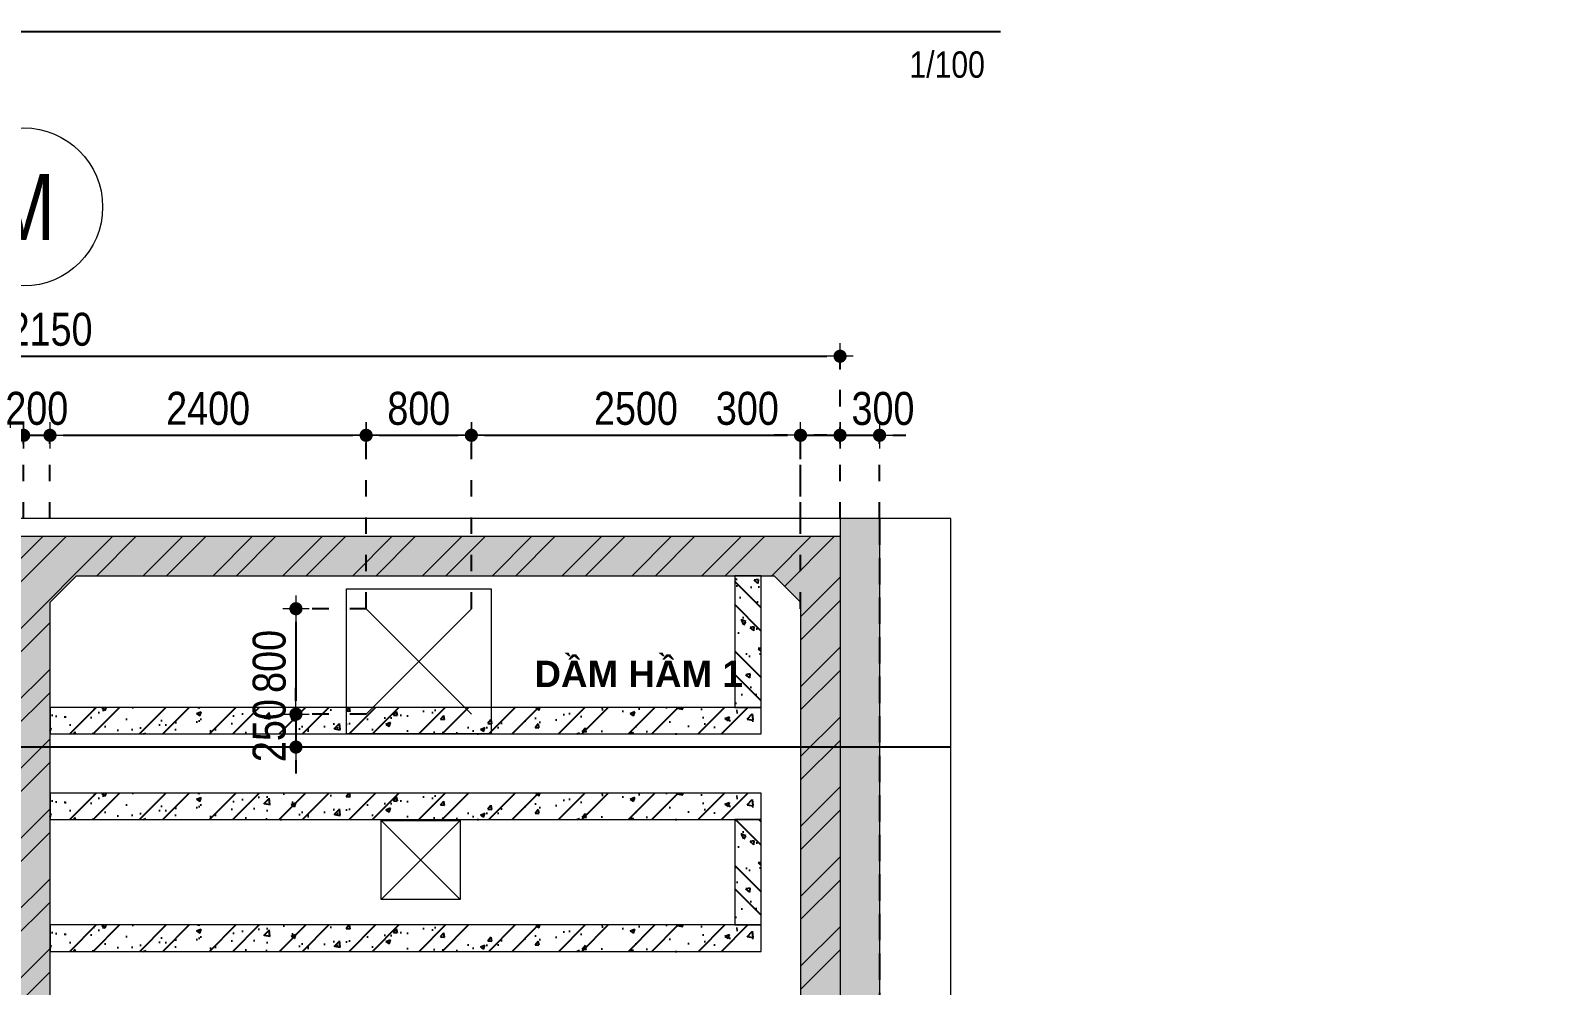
# Model space of a CAD drawing. Header units: millimetres. Extents: x -3021235 to -2791292, y 574414 to 656108.
# Drawn here: x -3011379 to -2999878, y 605063 to 612313 of the extents above; entities that cross this region are included whole.
import ezdxf
from ezdxf import colors
from ezdxf.entities.mleader import LeaderData, LeaderLine
from ezdxf.enums import TextEntityAlignment as Align
from ezdxf.math import Vec2, Vec3
from ezdxf.xclip import XClip

# ---------------------------------------------------------------- set-up
doc = ezdxf.new("R2010")
doc.units = ezdxf.units.MM
doc.header["$LTSCALE"] = 100
doc.header["$MEASUREMENT"] = 0
for name, pattern in [('A8-Chi tiet ramp doc$0$Grid Level$0$Center101', [13, 10, -1, 1, -1]), ('CHG_XX_Cot_Ham 1$0$MB_Luoi truc$0$HTT Hidden 21', [3, 2, -1]), ('CHG_XX_Luoi truc$0$MB_Luoi truc$0$Center101', [13, 10, -1, 1, -1]), ('HIDDEN5', [2.8375, 1.25, -1.5875])]:
    doc.linetypes.add(name, pattern=pattern)
doc.layers.get('0').update_dxf_attribs({"lineweight": 9})
doc.layers.get('Defpoints').update_dxf_attribs({"color": 254, "lineweight": 0})
for name, color, linetype, lineweight in [("'S_General_Dim_1", 1, 'Continuous', 18), ('CHG_XX_Cot_Ham 1$0$Ap0302_PC', 150, 'Continuous', 9), ('CHG_XX_Cot_Ham 1$0$Ap0311_H', 8, 'Continuous', 15), ('CHG_XX_Cot_Ham 1$0$NS-DuongBao', 3, 'Continuous', 18), ('CHG_XX_Cot_Ham 1$0$Start hatch', 8, 'Continuous', 25), ('CHG_XX_Cot_Ham 2$0$NS-Pier-H2', 150, 'Continuous', 13), ('CHG_XX_Damsan_Ham 1$0$DBAO', 3, 'Continuous', 13), ('CHG_XX_Damsan_Ham 1$0$DGIONG', 4, 'Continuous', 13), ('CHG_XX_Damsan_Ham 1$0$Star Lo Mo', 5, 'Continuous', 13), ('CHG_XX_Damsan_Ham 1$0$Start hatch', 8, 'Continuous', 25), ('CHG_XX_Damsan_Ham 1$0$Start net bao', 3, 'Continuous', 18), ('CHG_XX_Damsan_Ham 2$0$CHG_XX_Damsan_Ham 2$0$DBAO', 3, 'Continuous', 13), ('CHG_XX_Damsan_Ham 2$0$HATCH', 154, 'Continuous', 9), ('S_Concrete_Cont_2 Normal', 2, 'Continuous', 13)]:
    doc.layers.add(name, color=color, linetype=linetype, lineweight=lineweight)
for name, color, linetype in [('A14-Chi Tiet Be Nuoc SH+PCCC$0$CHI TIET RAMP DOC$0$Title Line', 24, 'Continuous'), ('A14-Chi Tiet Be Nuoc SH+PCCC$0$CHI TIET RAMP DOC$0$Title Text', 1, 'Continuous'), ('A14-Chi Tiet Be Nuoc SH+PCCC$0$Ky hieu Truc', 1, 'Continuous'), ('A8-Chi tiet ramp doc$0$Grid Level$0$Podium Grid Line', 251, 'A8-Chi tiet ramp doc$0$Grid Level$0$Center101'), ('CHG_XX_Cot_Ham 1$0$MB_Cot ham$0$Concrete Line', 6, 'Continuous'), ('CHG_XX_Cot_Ham 1$0$mb_cot tang 1-3$0$Concrete Line', 6, 'Continuous'), ('CHG_XX_Luoi truc$0$Grid', 34, 'Continuous'), ('CHG_XX_Luoi truc$0$Grid Line', 251, 'CHG_XX_Luoi truc$0$MB_Luoi truc$0$Center101')]:
    doc.layers.add(name, color=color, linetype=linetype)
doc.styles.add('A14-Chi Tiet Be Nuoc SH+PCCC$0$CHI TIET RAMP DOC$0$VNI-HelveC', font='VHELVCN_0.TTF')
doc.styles.add('A14-Chi Tiet Be Nuoc SH+PCCC$0$Grid Line 200$0$VNI-HelveCB', font='VHELVCB_0.TTF')
doc.styles.add('ARIAL', font='ARIALN.TTF')
doc.styles.add('ArialB', font='arialbd.ttf')
doc.styles.add('CHG_XX_Damsan_Ham 1$0$MB Ham 1$0$DTE-VN', font='vn_vni.shx', dxfattribs={"width": 0.6})
doc.styles.add('CHG_XX_Luoi truc$0$MB_Luoi truc$0$Grid A-F$0$VNI-HelveCB', font='VHELVCB_0.TTF')
doc.dimstyles.new('RHE_100', dxfattribs={"dimscale": 100, "dimtxt": 2.5, "dimasz": 1, "dimexe": 0, "dimexo": 0, "dimgap": 0.75, "dimtad": 1, "dimdec": 0, "dimrnd": 10, "dimzin": 9, "dimdsep": 46, "dimtxsty": 'ARIAL', "dimblk1": 'DIMDOT', "dimblk2": 'DIMDOT', "dimsah": 1, "dimcen": 2, "dimdle": 3, "dimclre": 8, "dimclrt": 2, "dimadec": 0, "dimazin": 0, "dimtfac": 1, "dimtdec": 0, "dimtix": 1, "dimtmove": 2, "dimatfit": 3, "dimldrblk": 'DIMPIJL', "dimfxl": 1, "dimtvp": 1.8, "dimtolj": 1, "dimtzin": 0, "dimarcsym": 0})

# ---------------------------------------------------------------- blocks, each defined once
blk = doc.blocks.new('*U1208')
at = {"layer": 'CHG_XX_Luoi truc$0$Grid Line'}
blk.add_line((0, 0), (0, 438), dxfattribs=at)
at = {"layer": 'CHG_XX_Luoi truc$0$Grid', "lineweight": -2, "style": 'CHG_XX_Luoi truc$0$MB_Luoi truc$0$Grid A-F$0$VNI-HelveCB'}
for tag, p in [('GRIDSUB', (0, 447)), ('GRID', (0, -9))]:
    blk.add_attdef(tag, text='', height=5, dxfattribs=at).set_placement(p, align=Align.MIDDLE)
blk = doc.blocks.new('CHG_XX_Luoi truc')
at = {"layer": 'CHG_XX_Luoi truc$0$Grid', "xscale": 300.0000000000013, "yscale": 300.0000000000013, "zscale": 300.0000000000013, "rotation": 90}
for p in [(110703, 97650), (110703, 12250)]:
    blk.add_blockref('*U1208', p, dxfattribs=at)
blk = doc.blocks.new('CHG_XX_Cot_Ham 2')
at = {"layer": 'CHG_XX_Cot_Ham 2$0$NS-Pier-H2'}
h = blk.add_hatch(color=256, dxfattribs=at)
h.dxf.hatch_style = 1
h.paths.add_polyline_path([(99639.2, 163400), (-10900, 163400), (-10900, 85450), (-300, 85450), (-300, 84050), (32350, 84050), (32350, -9000), (103575.5, -9000), (106050, -6022), (106050, 158254.3)])
h.paths.add_polyline_path([(99533.7, 163100), (105750, 158110.4), (105750, 90450), (105650, 90450), (105750, 90450), (105750, 13850), (105750, 13722.3), (105750, -5913.6), (103434.7, -8700), (93599.8, -8700), (93299.8, -8700), (32650, -8700), (32650, 84350), (0, 84350), (0, 85750), (-10600, 85750), (-10600, 163100), (93600, 163100)], flags=16)
blk.add_blockref('CHG_XX_Luoi truc', (0, 0), dxfattribs=at)
blk = doc.blocks.new('CHG_XX_Damsan_Ham 2', base_point=(3089256, -609981))
at = {"layer": 'CHG_XX_Damsan_Ham 2$0$CHG_XX_Damsan_Ham 2$0$DBAO'}
blk.add_blockref('CHG_XX_Cot_Ham 2', (0, 0), dxfattribs=at)
at = {"layer": 'CHG_XX_Damsan_Ham 2$0$HATCH'}
blk.add_blockref('CHG_XX_Cot_Ham 2', (0, 0), dxfattribs=at)
blk = doc.blocks.new('CHG_XX_Cot_Ham 1')
at = {"layer": 'CHG_XX_Cot_Ham 1$0$Ap0311_H'}
h = blk.add_hatch(color=256, dxfattribs=at)
h.dxf.hatch_style = 1
h.paths.add_polyline_path([(99639.2, 163400), (-10900, 163400), (-10900, 85450), (-300, 85450), (-300, 84050), (32350, 84050), (32350, -9000), (103575.5, -9000), (106050, -6022), (106050, 158254.3)])
h.paths.add_polyline_path([(99533.7, 163100), (105750, 158110.4), (105750, 90450), (105650, 90450), (105650, 90450), (105750, 90450), (105750, 13850), (105750, 13825.9), (105750, -5913.6), (103434.7, -8700), (93600, -8700), (32650, -8700), (32650, 84350), (0, 84350), (0, 85750), (-10600, 85750), (-10600, 163100), (93600, 163100)], flags=16)
at = {"layer": 'CHG_XX_Cot_Ham 1$0$NS-DuongBao'}
h = blk.add_hatch(dxfattribs=at)
h.set_pattern_fill('ANSI32', color=256, scale=1000, style=0)
h.set_pattern_definition([(45, (-2213769.43, 588216.8), (-265.165043, 265.165043), []), (45, (-2213592.66, 588216.8), (-265.165043, 265.165043), [])])
h.paths.add_polyline_path([(99450, -8200), (99250, -8400), (94099.8, -8400), (93899.8, -8200), (93899.8, 13349.8), (94100, 13550), (96700, 13550), (99250, 13550), (99450, 13350)], flags=16)
h.paths.add_polyline_path([(93599.8, 13850), (97000, 13850), (99550, 13850), (105750, 13850), (105750, -5913.6), (103434.7, -8700), (93599.8, -8700)])
h.paths.add_polyline_path([(99950, 13550), (105250, 13550), (105450, 13350), (105450, -5805.3), (103294, -8400), (99950, -8400), (99750, -8200), (99750, 13350)])
at = {"layer": 'CHG_XX_Cot_Ham 1$0$Start hatch'}
h = blk.add_hatch(dxfattribs=at)
h.set_pattern_fill('AR-CONC', color=256, scale=50)
h.set_pattern_definition([(50, (0, 0), (358.6301, -31.3761), [37.5, -412.5]), (355, (0, 0), (-69.3757, 376.0961), [30, -330]), (100.45144, (29.9, -2.6), (289.2544, 344.72), [31.8701, -350.571]), (46.1842, (0, 100), (533.6207, -82.7596), [56.25, -618.75]), (96.63564, (44.47, 93.1), (467.331, 487.0593), [47.8052, -525.857]), (351.18416, (0, 100), (467.331, 487.0593), [45, -495]), (21, (50, 75), (298.4535, -201.30945), [37.5, -412.5]), (326, (50, 75), (121.6577, 362.575), [30, -330]), (71.45144, (74.87, 58.22), (420.1112, 161.2656), [31.8701, -350.571]), (37.5, (0, 0), (6.07993, 166.44693), [0, -326, 0, -335, 0, -331.25]), (7.5, (0, 0), (131.53477, 197.20586), [0, -191, 0, -318.5, 0, -126.25]), (327.5, (-111.5, 0), (266.91122, -11.27744), [0, -125, 0, -390, 0, -517.5]), (317.5, (-161.5, 0), (291.5931, 50.0525), [0, -162.5, 0, -259, 0, -367.5])])
h.paths.add_polyline_path([(99450, -8200), (99250, -8400), (94099.8, -8400), (93899.8, -8200), (93899.8, 13349.8), (94100, 13550), (96700, 13550), (99250, 13550), (99450, 13350)], flags=16)
h.paths.add_polyline_path([(93599.8, 13850), (97000, 13850), (99550, 13850), (105750, 13850), (105750, -5913.6), (103434.7, -8700), (93599.8, -8700)])
h.paths.add_polyline_path([(99950, 13550), (105250, 13550), (105450, 13350), (105450, -5805.3), (103294, -8400), (99950, -8400), (99750, -8200), (99750, 13350)])
at = {"layer": 'CHG_XX_Cot_Ham 1$0$Ap0302_PC'}
blk.add_lwpolyline([(32350, 84050), (-300, 84050), (-300, 85450), (-10900, 85450), (-10900, 163400), (99639.2, 163400), (106050, 158254.3), (106050, -6022), (103575.5, -9000), (32350, -9000)], close=True, dxfattribs=at)
blk.add_lwpolyline([(105750, 90444), (105750, -5913.6), (103434.7, -8700), (32650, -8700), (32650, 84350), (0, 84350), (0, 85750), (-10600, 85750), (-10600, 163100), (99533.7, 163100), (105750, 158110.4), (105750, 127475.9)], dxfattribs=at)
at = {"layer": 'CHG_XX_Cot_Ham 1$0$MB_Cot ham$0$Concrete Line', "linetype": 'CHG_XX_Cot_Ham 1$0$MB_Luoi truc$0$HTT Hidden 21'}
blk.add_lwpolyline([(99639.2, 163400), (106050, 158254.3), (106050, -6022), (103575.5, -9000), (32350, -9000), (32350, 84050), (-300, 84050), (-300, 85450), (-10900, 85450), (-10900, 163400)], close=True, dxfattribs=at)
at = {"layer": 'CHG_XX_Cot_Ham 1$0$NS-DuongBao'}
for points in [[(93599.8, 13850), (97000, 13850), (97000, 13850), (99550, 13850), (99550, 13850), (105750, 13850), (105750, -5913.6), (103434.7, -8700), (93599.8, -8700), (93599.8, 13850)], [(105450, 13350), (105450, -5805.3), (103294, -8400), (99950, -8400), (99750, -8200), (99750, 13350), (99950, 13550), (105250, 13550), (105450, 13350)]]:
    blk.add_lwpolyline(points, dxfattribs=at)
at = {"layer": 'CHG_XX_Cot_Ham 1$0$mb_cot tang 1-3$0$Concrete Line'}
blk.add_blockref('CHG_XX_Luoi truc', (0, 0), dxfattribs=at)
blk = doc.blocks.new('DIMDOT')
for p, q in [((1, 0), (-1, 0)), ((0, -1), (0, 1))]:
    blk.add_line(p, q)
at = {"const_width": 0.5}
blk.add_lwpolyline([(-0.25, 0, 1), (0.25, 0, 1)], format="xyb", close=True, dxfattribs=at)
blk = doc.blocks.new('*D277')
at = {"layer": "'S_General_Dim_1", "color": 8, "linetype": 'HIDDEN5', "lineweight": -2, "transparency": 16777216}
for p, q in [((-3008828, 607924), (-3009361, 607924)), ((-3008828, 607124), (-3009361, 607124))]:
    blk.add_line(p, q, dxfattribs=at)
at = {"layer": "'S_General_Dim_1", "color": 0, "lineweight": -2, "transparency": 16777216}
blk.add_line((-3009361, 607824), (-3009361, 607224), dxfattribs=at)
at = {"layer": 'Defpoints', "color": 0, "transparency": 16777216}
for p in [(-3008828, 607924), (-3009361, 607124), (-3008828, 607124)]:
    blk.add_point(p, dxfattribs=at)
at = {"layer": "'S_General_Dim_1", "color": 0, "lineweight": -2, "transparency": 16777216, "xscale": 100, "yscale": 100, "zscale": 100}
for p, rotation in [((-3009361, 607924), 90), ((-3009361, 607124), 270)]:
    blk.add_blockref('DIMDOT', p, dxfattribs=dict(at, rotation=rotation))
at = {"layer": "'S_General_Dim_1", "color": 2, "transparency": 16777216, "insert": (-3009563, 607524), "char_height": 250, "attachment_point": 5, "rotation": 90, "style": 'ARIAL'}
blk.add_mtext('\\A1;800', dxfattribs=at)
blk = doc.blocks.new('DIMPIJL')
at = {"linetype": 'ByBlock'}
blk.add_solid([(-2.5, 0.42), (-2.5, -0.42), (0, 0)], dxfattribs=at)
blk = doc.blocks.new('*D278')
at = {"layer": "'S_General_Dim_1", "color": 0, "lineweight": -2, "transparency": 16777216}
for p, q in [((-3009361, 607224), (-3009361, 607324)), ((-3009361, 607124), (-3009361, 606874)), ((-3009361, 606774), (-3009361, 606674))]:
    blk.add_line(p, q, dxfattribs=at)
at = {"layer": "'S_General_Dim_1", "color": 8, "linetype": 'HIDDEN5', "lineweight": -2, "transparency": 16777216}
for p, q in [((-3008828, 607124), (-3009361, 607124)), ((-3009221, 606874), (-3009361, 606874))]:
    blk.add_line(p, q, dxfattribs=at)
at = {"layer": 'Defpoints', "color": 0, "transparency": 16777216}
for p in [(-3008828, 607124), (-3009361, 606874), (-3009221, 606874)]:
    blk.add_point(p, dxfattribs=at)
at = {"layer": "'S_General_Dim_1", "color": 0, "lineweight": -2, "transparency": 16777216, "xscale": 100, "yscale": 100, "zscale": 100}
for p, rotation in [((-3009361, 607124), 270), ((-3009361, 606874), 90)]:
    blk.add_blockref('DIMDOT', p, dxfattribs=dict(at, rotation=rotation))
at = {"layer": "'S_General_Dim_1", "color": 2, "transparency": 16777216, "insert": (-3009563, 606999), "char_height": 250, "attachment_point": 5, "rotation": 90, "style": 'ARIAL'}
blk.add_mtext('\\A1;250', dxfattribs=at)
blk = doc.blocks.new('GR')
at = {"layer": 'A14-Chi Tiet Be Nuoc SH+PCCC$0$Ky hieu Truc', "lineweight": -2}
for centre in [(-4026, 25349), (-12357, 21250), (-12357, 9000)]:
    blk.add_circle(centre, 600, dxfattribs=at)
at = {"layer": 'A14-Chi Tiet Be Nuoc SH+PCCC$0$Ky hieu Truc', "color": 3, "style": 'A14-Chi Tiet Be Nuoc SH+PCCC$0$Grid Line 200$0$VNI-HelveCB'}
for s, p in [('M', (-4026, 25349)), ('18', (-12356, 21249)), ('19', (-12356, 8999))]:
    blk.add_text(s, height=500, dxfattribs=at).set_placement(p, align=Align.MIDDLE)
blk = doc.blocks.new('*D291')
at = {"layer": "'S_General_Dim_1", "color": 0, "lineweight": -2, "transparency": 16777216}
for p, q in [((-3011629, 609240), (-3011729, 609240)), ((-3011529, 609240), (-3011429, 609240)), ((-3011329, 609240), (-3011229, 609240))]:
    blk.add_line(p, q, dxfattribs=at)
at = {"layer": "'S_General_Dim_1", "color": 8, "linetype": 'HIDDEN5', "lineweight": -2, "transparency": 16777216}
for p, q in [((-3011529, 608608), (-3011529, 609240)), ((-3011429, 608608), (-3011429, 609240))]:
    blk.add_line(p, q, dxfattribs=at)
at = {"layer": 'Defpoints', "color": 0, "transparency": 16777216}
for p in [(-3011429, 609240), (-3011529, 608608), (-3011429, 608608)]:
    blk.add_point(p, dxfattribs=at)
at = {"layer": "'S_General_Dim_1", "color": 0, "lineweight": -2, "transparency": 16777216, "xscale": 100, "yscale": 100, "zscale": 100}
blk.add_blockref('DIMDOT', (-3011529, 609240), dxfattribs=at)
at = {"layer": "'S_General_Dim_1", "color": 0, "lineweight": -2, "transparency": 16777216, "xscale": 100, "yscale": 100, "zscale": 100, "rotation": 180}
blk.add_blockref('DIMDOT', (-3011429, 609240), dxfattribs=at)
at = {"layer": "'S_General_Dim_1", "color": 2, "transparency": 16777216, "insert": (-3011905, 609442), "char_height": 250, "attachment_point": 5, "style": 'ARIAL'}
blk.add_mtext('\\A1;100', dxfattribs=at)
blk = doc.blocks.new('*D292')
at = {"layer": "'S_General_Dim_1", "color": 0, "lineweight": -2, "transparency": 16777216}
for p, q in [((-3011529, 609240), (-3011629, 609240)), ((-3011429, 609240), (-3011229, 609240)), ((-3011129, 609240), (-3011029, 609240))]:
    blk.add_line(p, q, dxfattribs=at)
at = {"layer": "'S_General_Dim_1", "color": 8, "linetype": 'HIDDEN5', "lineweight": -2, "transparency": 16777216}
for p, q in [((-3011429, 608608), (-3011429, 609240)), ((-3011229, 608608), (-3011229, 609240))]:
    blk.add_line(p, q, dxfattribs=at)
at = {"layer": 'Defpoints', "color": 0, "transparency": 16777216}
for p in [(-3011229, 609240), (-3011429, 608608), (-3011229, 608608)]:
    blk.add_point(p, dxfattribs=at)
at = {"layer": "'S_General_Dim_1", "color": 0, "lineweight": -2, "transparency": 16777216, "xscale": 100, "yscale": 100, "zscale": 100}
blk.add_blockref('DIMDOT', (-3011429, 609240), dxfattribs=at)
at = {"layer": "'S_General_Dim_1", "color": 0, "lineweight": -2, "transparency": 16777216, "xscale": 100, "yscale": 100, "zscale": 100, "rotation": 180}
blk.add_blockref('DIMDOT', (-3011229, 609240), dxfattribs=at)
at = {"layer": "'S_General_Dim_1", "color": 2, "transparency": 16777216, "insert": (-3011329, 609443), "char_height": 250, "attachment_point": 5, "style": 'ARIAL'}
blk.add_mtext('\\A1;200', dxfattribs=at)
blk = doc.blocks.new('*D293')
at = {"layer": "'S_General_Dim_1", "color": 8, "linetype": 'HIDDEN5', "lineweight": -2, "transparency": 16777216}
for p, q in [((-3011229, 608608), (-3011229, 609240)), ((-3008828, 607924), (-3008828, 609240))]:
    blk.add_line(p, q, dxfattribs=at)
at = {"layer": "'S_General_Dim_1", "color": 0, "lineweight": -2, "transparency": 16777216}
blk.add_line((-3011129, 609240), (-3008928, 609240), dxfattribs=at)
at = {"layer": 'Defpoints', "color": 0, "transparency": 16777216}
for p in [(-3008828, 609240), (-3011229, 608608), (-3008828, 607924)]:
    blk.add_point(p, dxfattribs=at)
at = {"layer": "'S_General_Dim_1", "color": 0, "lineweight": -2, "transparency": 16777216, "xscale": 100, "yscale": 100, "zscale": 100, "rotation": 180}
blk.add_blockref('DIMDOT', (-3011229, 609240), dxfattribs=at)
at = {"layer": "'S_General_Dim_1", "color": 0, "lineweight": -2, "transparency": 16777216, "xscale": 100, "yscale": 100, "zscale": 100}
blk.add_blockref('DIMDOT', (-3008828, 609240), dxfattribs=at)
at = {"layer": "'S_General_Dim_1", "color": 2, "transparency": 16777216, "insert": (-3010028, 609443), "char_height": 250, "attachment_point": 5, "style": 'ARIAL'}
blk.add_mtext('\\A1;2400', dxfattribs=at)
blk = doc.blocks.new('*D294')
at = {"layer": "'S_General_Dim_1", "color": 0, "lineweight": -2, "transparency": 16777216}
for p, q in [((-3005629, 609240), (-3005729, 609240)), ((-3005529, 609240), (-3005229, 609240)), ((-3005129, 609240), (-3005029, 609240))]:
    blk.add_line(p, q, dxfattribs=at)
at = {"layer": "'S_General_Dim_1", "color": 8, "linetype": 'HIDDEN5', "lineweight": -2, "transparency": 16777216}
for p, q in [((-3005529, 608608), (-3005529, 609240)), ((-3005229, 608608), (-3005229, 609240))]:
    blk.add_line(p, q, dxfattribs=at)
at = {"layer": 'Defpoints', "color": 0, "transparency": 16777216}
for p in [(-3005229, 609240), (-3005529, 608608), (-3005229, 608608)]:
    blk.add_point(p, dxfattribs=at)
at = {"layer": "'S_General_Dim_1", "color": 0, "lineweight": -2, "transparency": 16777216, "xscale": 100, "yscale": 100, "zscale": 100}
blk.add_blockref('DIMDOT', (-3005529, 609240), dxfattribs=at)
at = {"layer": "'S_General_Dim_1", "color": 0, "lineweight": -2, "transparency": 16777216, "xscale": 100, "yscale": 100, "zscale": 100, "rotation": 180}
blk.add_blockref('DIMDOT', (-3005229, 609240), dxfattribs=at)
at = {"layer": "'S_General_Dim_1", "color": 2, "transparency": 16777216, "insert": (-3005933, 609443), "char_height": 250, "attachment_point": 5, "style": 'ARIAL'}
blk.add_mtext('\\A1;300', dxfattribs=at)
blk = doc.blocks.new('*D285')
at = {"layer": "'S_General_Dim_1", "color": 0, "lineweight": -2, "transparency": 16777216}
for p, q in [((-3005329, 609240), (-3005429, 609240)), ((-3005229, 609240), (-3004929, 609240)), ((-3004829, 609240), (-3004729, 609240))]:
    blk.add_line(p, q, dxfattribs=at)
at = {"layer": "'S_General_Dim_1", "color": 8, "linetype": 'HIDDEN5', "lineweight": -2, "transparency": 16777216}
for p, q in [((-3005229, 608608), (-3005229, 609240)), ((-3004929, 608608), (-3004929, 609240))]:
    blk.add_line(p, q, dxfattribs=at)
at = {"layer": 'Defpoints', "color": 0, "transparency": 16777216}
for p in [(-3004929, 609240), (-3005229, 608608), (-3004929, 608608)]:
    blk.add_point(p, dxfattribs=at)
at = {"layer": "'S_General_Dim_1", "color": 0, "lineweight": -2, "transparency": 16777216, "xscale": 100, "yscale": 100, "zscale": 100}
blk.add_blockref('DIMDOT', (-3005229, 609240), dxfattribs=at)
at = {"layer": "'S_General_Dim_1", "color": 0, "lineweight": -2, "transparency": 16777216, "xscale": 100, "yscale": 100, "zscale": 100, "rotation": 180}
blk.add_blockref('DIMDOT', (-3004929, 609240), dxfattribs=at)
at = {"layer": "'S_General_Dim_1", "color": 2, "transparency": 16777216, "insert": (-3004903, 609442), "char_height": 250, "attachment_point": 5, "style": 'ARIAL'}
blk.add_mtext('\\A1;300', dxfattribs=at)
blk = doc.blocks.new('*D286')
at = {"layer": "'S_General_Dim_1", "color": 8, "linetype": 'HIDDEN5', "lineweight": -2, "transparency": 16777216}
for p, q in [((-3017379, 608608), (-3017379, 609840)), ((-3005229, 608608), (-3005229, 609840))]:
    blk.add_line(p, q, dxfattribs=at)
at = {"layer": "'S_General_Dim_1", "color": 0, "lineweight": -2, "transparency": 16777216}
blk.add_line((-3017279, 609840), (-3005329, 609840), dxfattribs=at)
at = {"layer": 'Defpoints', "color": 0, "transparency": 16777216}
for p in [(-3005229, 609840), (-3017379, 608608), (-3005229, 608608)]:
    blk.add_point(p, dxfattribs=at)
at = {"layer": "'S_General_Dim_1", "color": 0, "lineweight": -2, "transparency": 16777216, "xscale": 100, "yscale": 100, "zscale": 100, "rotation": 180}
blk.add_blockref('DIMDOT', (-3017379, 609840), dxfattribs=at)
at = {"layer": "'S_General_Dim_1", "color": 0, "lineweight": -2, "transparency": 16777216, "xscale": 100, "yscale": 100, "zscale": 100}
blk.add_blockref('DIMDOT', (-3005229, 609840), dxfattribs=at)
at = {"layer": "'S_General_Dim_1", "color": 2, "transparency": 16777216, "insert": (-3011304, 610043), "char_height": 250, "attachment_point": 5, "style": 'ARIAL'}
blk.add_mtext('\\A1;12150', dxfattribs=at)
blk = doc.blocks.new('*D295')
at = {"layer": "'S_General_Dim_1", "color": 8, "linetype": 'HIDDEN5', "lineweight": -2, "transparency": 16777216}
for p, q in [((-3008828, 607924), (-3008828, 609240)), ((-3008029, 607924), (-3008029, 609240))]:
    blk.add_line(p, q, dxfattribs=at)
at = {"layer": "'S_General_Dim_1", "color": 0, "lineweight": -2, "transparency": 16777216}
blk.add_line((-3008728, 609240), (-3008129, 609240), dxfattribs=at)
at = {"layer": 'Defpoints', "color": 0, "transparency": 16777216}
for p in [(-3008029, 609240), (-3008828, 607924), (-3008029, 607924)]:
    blk.add_point(p, dxfattribs=at)
at = {"layer": "'S_General_Dim_1", "color": 0, "lineweight": -2, "transparency": 16777216, "xscale": 100, "yscale": 100, "zscale": 100, "rotation": 180}
blk.add_blockref('DIMDOT', (-3008828, 609240), dxfattribs=at)
at = {"layer": "'S_General_Dim_1", "color": 0, "lineweight": -2, "transparency": 16777216, "xscale": 100, "yscale": 100, "zscale": 100}
blk.add_blockref('DIMDOT', (-3008029, 609240), dxfattribs=at)
at = {"layer": "'S_General_Dim_1", "color": 2, "transparency": 16777216, "insert": (-3008428, 609443), "char_height": 250, "attachment_point": 5, "style": 'ARIAL'}
blk.add_mtext('\\A1;800', dxfattribs=at)
blk = doc.blocks.new('*D296')
at = {"layer": "'S_General_Dim_1", "color": 8, "linetype": 'HIDDEN5', "lineweight": -2, "transparency": 16777216}
for p, q in [((-3008029, 607924), (-3008029, 609240)), ((-3005529, 607924), (-3005529, 609240))]:
    blk.add_line(p, q, dxfattribs=at)
at = {"layer": "'S_General_Dim_1", "color": 0, "lineweight": -2, "transparency": 16777216}
blk.add_line((-3007929, 609240), (-3005629, 609240), dxfattribs=at)
at = {"layer": 'Defpoints', "color": 0, "transparency": 16777216}
for p in [(-3005529, 609240), (-3008029, 607924), (-3005529, 607924)]:
    blk.add_point(p, dxfattribs=at)
at = {"layer": "'S_General_Dim_1", "color": 0, "lineweight": -2, "transparency": 16777216, "xscale": 100, "yscale": 100, "zscale": 100, "rotation": 180}
blk.add_blockref('DIMDOT', (-3008029, 609240), dxfattribs=at)
at = {"layer": "'S_General_Dim_1", "color": 0, "lineweight": -2, "transparency": 16777216, "xscale": 100, "yscale": 100, "zscale": 100}
blk.add_blockref('DIMDOT', (-3005529, 609240), dxfattribs=at)
at = {"layer": "'S_General_Dim_1", "color": 2, "transparency": 16777216, "insert": (-3006779, 609443), "char_height": 250, "attachment_point": 5, "style": 'ARIAL'}
blk.add_mtext('\\A1;2500', dxfattribs=at)
blk = doc.blocks.new('CHG_XX_Damsan_Ham 1', base_point=(3089256, -609981))
at = {"layer": 'CHG_XX_Damsan_Ham 1$0$Start hatch'}
h = blk.add_hatch(dxfattribs=at)
h.set_pattern_fill('AR-CONC', color=256, scale=50, angle=90)
h.set_pattern_definition([(140, (117500, -85974.77), (31.3761, 358.6301), [37.5, -412.5]), (85, (117500, -85974.77), (-376.096, -69.3757), [30, -330]), (190.45144, (117502.6, -85944.88), (-344.72, 289.2544), [31.8701, -350.571]), (136.1842, (117400, -85974.77), (82.7596, 533.6207), [56.25, -618.75]), (186.63564, (117406.9, -85930.3), (-487.0593, 467.331), [47.8052, -525.857]), (81.18416, (117400, -85974.77), (-487.0593, 467.331), [45, -495]), (111, (117425, -85924.77), (201.30945, 298.4535), [37.5, -412.5]), (56, (117425, -85924.77), (-362.575, 121.6577), [30, -330]), (161.45144, (117441.78, -85899.9), (-161.2656, 420.1112), [31.8701, -350.571]), (127.5, (117500, -85974.77), (-166.44693, 6.07993), [0, -326, 0, -335, 0, -331.25]), (97.5, (117500, -85974.77), (-197.20586, 131.53477), [0, -191, 0, -318.5, 0, -126.25]), (57.5, (117500, -86086.27), (11.27744, 266.91122), [0, -125, 0, -390, 0, -517.5]), (47.5, (117500, -86136.27), (-50.0525, 291.5931), [0, -162.5, 0, -259, 0, -367.5])])
h.paths.add_polyline_path([(105150, 12550), (105150, 13550), (104950, 13550), (104950, 12550)])
h = blk.add_hatch(dxfattribs=at)
h.set_pattern_fill('ANSI32', color=256, scale=1000, angle=90, style=0)
h.set_pattern_definition([(135, (117967.88, -86070), (-265.165, -265.165), []), (135, (117967.88, -85893.2), (-265.165, -265.165), [])])
h.paths.add_polyline_path([(105150, 12550), (105150, 13550), (104950, 13550), (104950, 12550)])
h = blk.add_hatch(dxfattribs=at)
h.set_pattern_fill('AR-CONC', color=256, scale=50)
h.set_pattern_definition([(50, (5850.23, 1e-10), (358.6301, -31.3761), [37.5, -412.5]), (355, (5850.23, 1e-10), (-69.3757, 376.096), [30, -330]), (100.45144, (5880.12, -2.6), (289.2544, 344.72), [31.8701, -350.571]), (46.1842, (5850.23, 100), (533.6207, -82.7596), [56.25, -618.75]), (96.63564, (5894.7, 93.1), (467.331, 487.0593), [47.8052, -525.857]), (351.18416, (5850.23, 100), (467.331, 487.0593), [45, -495]), (21, (5900.23, 75), (298.4535, -201.30945), [37.5, -412.5]), (326, (5900.23, 75), (121.6577, 362.575), [30, -330]), (71.45144, (5925.1, 58.22), (420.1112, 161.2656), [31.8701, -350.571]), (37.5, (5850.23, 1e-10), (6.07993, 166.44693), [0, -326, 0, -335, 0, -331.25]), (7.5, (5850.23, 1e-10), (131.53477, 197.20586), [0, -191, 0, -318.5, 0, -126.25]), (327.5, (5738.73, 1e-10), (266.91122, -11.27744), [0, -125, 0, -390, 0, -517.5]), (317.5, (5688.73, 1e-10), (291.5931, 50.0525), [0, -162.5, 0, -259, 0, -367.5])])
h.paths.add_polyline_path([(99750, 12350), (105150, 12350), (105150, 12550), (99750, 12550)])
h = blk.add_hatch(dxfattribs=at)
h.set_pattern_fill('ANSI32', color=256, scale=1000, style=0)
h.set_pattern_definition([(45, (5755, -467.88), (-265.165, 265.165), []), (45, (5931.8, -467.88), (-265.165, 265.165), [])])
h.paths.add_polyline_path([(99750, 12350), (105150, 12350), (105150, 12550), (99750, 12550)])
h = blk.add_hatch(dxfattribs=at)
h.set_pattern_fill('AR-CONC', color=256, scale=50)
h.set_pattern_definition([(50, (5850.23, -650), (358.6301, -31.3761), [37.5, -412.5]), (355, (5850.23, -650), (-69.3757, 376.096), [30, -330]), (100.45144, (5880.12, -652.6), (289.2544, 344.72), [31.8701, -350.571]), (46.1842, (5850.23, -550), (533.6207, -82.7596), [56.25, -618.75]), (96.63564, (5894.7, -556.9), (467.331, 487.0593), [47.8052, -525.857]), (351.18416, (5850.23, -550), (467.331, 487.0593), [45, -495]), (21, (5900.23, -575), (298.4535, -201.30945), [37.5, -412.5]), (326, (5900.23, -575), (121.6577, 362.575), [30, -330]), (71.45144, (5925.1, -591.78), (420.1112, 161.2656), [31.8701, -350.571]), (37.5, (5850.23, -650), (6.07993, 166.44693), [0, -326, 0, -335, 0, -331.25]), (7.5, (5850.23, -650), (131.53477, 197.20586), [0, -191, 0, -318.5, 0, -126.25]), (327.5, (5738.73, -650), (266.91122, -11.27744), [0, -125, 0, -390, 0, -517.5]), (317.5, (5688.73, -650), (291.5931, 50.0525), [0, -162.5, 0, -259, 0, -367.5])])
h.paths.add_polyline_path([(99750, 11700), (102651, 11700), (102651, 11900), (99750, 11900)])
h = blk.add_hatch(dxfattribs=at)
h.set_pattern_fill('AR-CONC', color=256, scale=50)
h.set_pattern_definition([(50, (5850.23, -650), (358.6301, -31.3761), [37.5, -412.5]), (355, (5850.23, -650), (-69.3757, 376.096), [30, -330]), (100.45144, (5880.12, -652.6), (289.2544, 344.72), [31.8701, -350.571]), (46.1842, (5850.23, -550), (533.6207, -82.7596), [56.25, -618.75]), (96.63564, (5894.7, -556.9), (467.331, 487.0593), [47.8052, -525.857]), (351.18416, (5850.23, -550), (467.331, 487.0593), [45, -495]), (21, (5900.23, -575), (298.4535, -201.30945), [37.5, -412.5]), (326, (5900.23, -575), (121.6577, 362.575), [30, -330]), (71.45144, (5925.1, -591.78), (420.1112, 161.2656), [31.8701, -350.571]), (37.5, (5850.23, -650), (6.07993, 166.44693), [0, -326, 0, -335, 0, -331.25]), (7.5, (5850.23, -650), (131.53477, 197.20586), [0, -191, 0, -318.5, 0, -126.25]), (327.5, (5738.73, -650), (266.91122, -11.27744), [0, -125, 0, -390, 0, -517.5]), (317.5, (5688.73, -650), (291.5931, 50.0525), [0, -162.5, 0, -259, 0, -367.5])])
h.paths.add_polyline_path([(99750, 11700), (105150, 11700), (105150, 11900), (99750, 11900)])
h = blk.add_hatch(dxfattribs=at)
h.set_pattern_fill('ANSI32', color=256, scale=1000, style=0)
h.set_pattern_definition([(45, (5755, -1117.88), (-265.165, 265.165), []), (45, (5931.8, -1117.88), (-265.165, 265.165), [])])
h.paths.add_polyline_path([(99750, 11700), (105150, 11700), (105150, 11900), (99750, 11900)])
h = blk.add_hatch(dxfattribs=at)
h.set_pattern_fill('AR-CONC', color=256, scale=50, angle=90)
h.set_pattern_definition([(140, (117500, -87599.77), (31.3761, 358.6301), [37.5, -412.5]), (85, (117500, -87599.77), (-376.096, -69.3757), [30, -330]), (190.45144, (117502.6, -87569.88), (-344.72, 289.2544), [31.8701, -350.571]), (136.1842, (117400, -87599.77), (82.7596, 533.6207), [56.25, -618.75]), (186.63564, (117406.9, -87555.3), (-487.0593, 467.331), [47.8052, -525.857]), (81.18416, (117400, -87599.77), (-487.0593, 467.331), [45, -495]), (111, (117425, -87549.77), (201.30945, 298.4535), [37.5, -412.5]), (56, (117425, -87549.77), (-362.575, 121.6577), [30, -330]), (161.45144, (117441.78, -87524.9), (-161.2656, 420.1112), [31.8701, -350.571]), (127.5, (117500, -87599.77), (-166.44693, 6.07993), [0, -326, 0, -335, 0, -331.25]), (97.5, (117500, -87599.77), (-197.20586, 131.53477), [0, -191, 0, -318.5, 0, -126.25]), (57.5, (117500, -87711.27), (11.27744, 266.91122), [0, -125, 0, -390, 0, -517.5]), (47.5, (117500, -87761.27), (-50.0525, 291.5931), [0, -162.5, 0, -259, 0, -367.5])])
h.paths.add_polyline_path([(105150, 10900), (105150, 11700), (104950, 11700), (104950, 10900)])
h = blk.add_hatch(dxfattribs=at)
h.set_pattern_fill('ANSI32', color=256, scale=1000, angle=90, style=0)
h.set_pattern_definition([(135, (117967.88, -87695), (-265.165, -265.165), []), (135, (117967.88, -87518.2), (-265.165, -265.165), [])])
h.paths.add_polyline_path([(105150, 10900), (105150, 11700), (104950, 11700), (104950, 10900)])
h = blk.add_hatch(dxfattribs=at)
h.set_pattern_fill('AR-CONC', color=256, scale=50)
h.set_pattern_definition([(50, (5850.23, -1650.17), (358.6301, -31.3761), [37.5, -412.5]), (355, (5850.23, -1650.17), (-69.3757, 376.096), [30, -330]), (100.45144, (5880.12, -1652.8), (289.2544, 344.72), [31.8701, -350.571]), (46.1842, (5850.23, -1550.17), (533.6207, -82.7596), [56.25, -618.75]), (96.63564, (5894.7, -1557.07), (467.331, 487.0593), [47.8052, -525.857]), (351.18416, (5850.23, -1550.17), (467.331, 487.0593), [45, -495]), (21, (5900.23, -1575.17), (298.4535, -201.30945), [37.5, -412.5]), (326, (5900.23, -1575.17), (121.6577, 362.575), [30, -330]), (71.45144, (5925.1, -1591.95), (420.1112, 161.2656), [31.8701, -350.571]), (37.5, (5850.23, -1650.17), (6.07993, 166.44693), [0, -326, 0, -335, 0, -331.25]), (7.5, (5850.23, -1650.17), (131.53477, 197.20586), [0, -191, 0, -318.5, 0, -126.25]), (327.5, (5738.73, -1650.17), (266.91122, -11.27744), [0, -125, 0, -390, 0, -517.5]), (317.5, (5688.73, -1650.17), (291.5931, 50.0525), [0, -162.5, 0, -259, 0, -367.5])])
h.paths.add_polyline_path([(99750, 10700), (105150, 10700), (105150, 10900), (99750, 10900)])
h = blk.add_hatch(dxfattribs=at)
h.set_pattern_fill('ANSI32', color=256, scale=1000, style=0)
h.set_pattern_definition([(45, (5755, -2118.05), (-265.165, 265.165), []), (45, (5931.8, -2118.05), (-265.165, 265.165), [])])
h.paths.add_polyline_path([(99750, 10700), (105150, 10700), (105150, 10900), (99750, 10900)])
at = {"layer": 'CHG_XX_Damsan_Ham 1$0$DBAO'}
blk.add_lwpolyline([(-10900, 85450), (-10900, 163400), (99639, 163400), (106050, 158250), (106050, -6022), (103576, -9000), (32350, -9000), (32350, 84050), (-300, 84050), (-300, 85450), (-10900, 85450)], dxfattribs=at)
at = {"layer": 'CHG_XX_Damsan_Ham 1$0$Star Lo Mo'}
for p, q in [((102264, 11093), (102864, 11693)), ((102264, 11693), (102864, 11093))]:
    blk.add_line(p, q, dxfattribs=at)
blk.add_lwpolyline([(102264, 11693), (102864, 11693), (102864, 11093), (102264, 11093)], close=True, dxfattribs=at)
at = {"layer": 'CHG_XX_Damsan_Ham 1$0$Start net bao', "color": 1}
for points in [[(105150, 12550), (105150, 13550), (104950, 13550), (104950, 12550)], [(99750, 12350), (105150, 12350), (105150, 12550), (99750, 12550)], [(99750, 11700), (105150, 11700), (105150, 11900), (99750, 11900)], [(105150, 10900), (105150, 11700), (104950, 11700), (104950, 10900)], [(99750, 10700), (105150, 10700), (105150, 10900), (99750, 10900)]]:
    blk.add_lwpolyline(points, close=True, dxfattribs=at)
at = {"layer": 'CHG_XX_Damsan_Ham 1$0$DGIONG'}
blk.add_blockref('CHG_XX_Cot_Ham 1', (0, 0), dxfattribs=at)
at = {"layer": 'Defpoints', "ltscale": 0.5}
ml = blk.add_multileader_mtext('Standard', dxfattribs=at)
ml.set_content('MOÙNG MAÙY BÔM CHÖÕA CHAÙY BAÈNG BEÂ TOÂNG CAO 300mm \\PTROÏNG LÖÔÏNG BÔM 1000kg', color=256, style='CHG_XX_Damsan_Ham 1$0$MB Ham 1$0$DTE-VN')
ml.set_leader_properties()
ml.build(insert=Vec2(0, 0))
ml.multileader.update_dxf_attribs({"text_right_attachment_type": 6, "dogleg_length": 0.36, "arrow_head_size": 125})
ctx = ml.context
ctx.base_point, ctx.char_height, ctx.arrow_head_size, ctx.landing_gap_size, ctx.plane_origin = Vec3(110768, 18862), 250, 125, 0.09, Vec3(104241, 18862)
ctx.right_attachment = 6
notes = []
notes.append((ctx, [(0, (1, 1, 0), (110768, 18862), (1, 0), 0.36, [(0, [(101859, 18862)], 0, [])])]))
ctx.mtext.insert, ctx.mtext.flow_direction = Vec3(110768, 19029), 5
ml = blk.add_multileader_mtext('Standard', dxfattribs=at)
ml.set_content('MOÙNG MAÙY BÔM CHÖÕA CHAÙY BAÈNG BEÂ TOÂNG CAO 300MM \\PTROÏNG LÖÔÏNG BÔM 1000kg', color=256, style='CHG_XX_Damsan_Ham 1$0$MB Ham 1$0$DTE-VN')
ml.set_leader_properties()
ml.build(insert=Vec2(0, 0))
ml.multileader.update_dxf_attribs({"text_right_attachment_type": 6, "dogleg_length": 0.36, "arrow_head_size": 125})
ctx = ml.context
ctx.base_point, ctx.char_height, ctx.arrow_head_size, ctx.landing_gap_size, ctx.plane_origin = Vec3(110768, 17204), 250, 125, 0.09, Vec3(104241, 17204)
ctx.right_attachment = 6
notes.append((ctx, [(0, (1, 1, 0), (110768, 17204), (1, 0), 0.36, [(0, [(104241, 17204)], 0, [])])]))
ctx.mtext.insert, ctx.mtext.flow_direction = Vec3(110768, 17371), 5
for ctx, leaders in notes:
    for number, flags, end, landing, length, lines in leaders:
        leader = LeaderData()
        leader.index, (leader.has_last_leader_line, leader.has_dogleg_vector, leader.attachment_direction) = number, flags
        leader.last_leader_point, leader.dogleg_vector, leader.dogleg_length = Vec3(end), Vec3(landing), length
        for number, points, colour, breaks in lines:
            line = LeaderLine()
            line.index, line.vertices, line.color, line.breaks = number, Vec3.list(points), colors.encode_raw_color(colour), breaks
            leader.lines.append(line)
        ctx.leaders.append(leader)

msp = doc.modelspace()

# ---------------------------------------------------------------- linework, layer by layer
at = {"layer": 'A14-Chi Tiet Be Nuoc SH+PCCC$0$CHI TIET RAMP DOC$0$Title Line', "linetype": 'ByBlock', "lineweight": -2}
msp.add_line((-3017529.4, 612303.3), (-3004009.6, 612303.3), dxfattribs=at)
at = {"layer": 'S_Concrete_Cont_2 Normal'}
for p, q in [((-3008028.6, 607924), (-3008828.3, 607124)), ((-3008828.3, 607924), (-3008028.6, 607124))]:
    msp.add_line(p, q, dxfattribs=at)
msp.add_lwpolyline([(-3008978.3, 608074), (-3007878.6, 608074), (-3007878.6, 606974), (-3008978.3, 606974)], close=True, dxfattribs=at)

# ---------------------------------------------------------------- block references
at = {"layer": 'A8-Chi tiet ramp doc$0$Grid Level$0$Podium Grid Line'}
ref = msp.add_blockref('CHG_XX_Damsan_Ham 2', (45737.8, -98770.6), dxfattribs=at)
XClip(ref).set_block_clipping_path([(93137.2532517398, 75145.4415100714), (106717.2152070859, 128458.8479890045)])
ref = msp.add_blockref('CHG_XX_Damsan_Ham 1', (62941.5, -98770.6), dxfattribs=at)
XClip(ref).set_block_clipping_path([(93170.3433262068, 75208.4113567047), (106650.0424245549, 128471.1150953922)])
at = {"layer": 'S_Concrete_Cont_2 Normal'}
msp.add_blockref('GR', (-3007403, 585624), dxfattribs=at)
ref = msp.add_blockref('CHG_XX_Damsan_Ham 1', (-21722.6, -15357), dxfattribs=at)
XClip(ref).set_block_clipping_path([(93425.958600299, -9473.0800148518), (106590.4373304178, 13984.4288523339)])

# ---------------------------------------------------------------- texts
at = {"layer": "'S_General_Dim_1", "style": 'ArialB'}
msp.add_text('DẦM HẦM 1', height=200, dxfattribs=at).set_placement((-3007550.2, 607329.5))
at = {"layer": 'A14-Chi Tiet Be Nuoc SH+PCCC$0$CHI TIET RAMP DOC$0$Title Text', "linetype": 'ByBlock', "style": 'A14-Chi Tiet Be Nuoc SH+PCCC$0$CHI TIET RAMP DOC$0$VNI-HelveC'}
msp.add_text('1/100', height=200, dxfattribs=at).set_placement((-3004129.3, 612153.3), align=Align.TOP_RIGHT)

# ---------------------------------------------------------------- dimensions: what is measured, and where the dimension line sits
at = {"layer": "'S_General_Dim_1"}
for base, p1, p2, picture, middle in [((-3005228.5, 609840), (-3017378.8, 608608.4), (-3005228.5, 608608.4), '*D286', (-3011303.7, 610042.6)), ((-3011228.5, 609240), (-3011428.5, 608608.4), (-3011228.5, 608608.4), '*D292', (-3011328.5, 609442.6)), ((-3008828.3, 609240), (-3011228.5, 608608.4), (-3008828.3, 607924), '*D293', (-3010028.4, 609442.6)), ((-3008028.6, 609240), (-3008828.3, 607924), (-3008028.6, 607924), '*D295', (-3008428.5, 609442.6)), ((-3005528.5, 609240), (-3008028.6, 607924), (-3005528.5, 607924), '*D296', (-3006778.6, 609442.6))]:
    dim = msp.add_linear_dim(base=base, p1=p1, p2=p2, dimstyle='RHE_100', dxfattribs=at)
    dim.commit()
    dim.dimension.update_dxf_attribs({"geometry": picture, "text_midpoint": middle})
for base, p1, p2, picture, middle in [((-3011428.5, 609240), (-3011528.5, 608608.4), (-3011428.5, 608608.4), '*D291', (-3011904.6, 609442.1)), ((-3005228.5, 609240), (-3005528.5, 608608.4), (-3005228.5, 608608.4), '*D294', (-3005933.2, 609442.6)), ((-3004928.5, 609240), (-3005228.5, 608608.4), (-3004928.5, 608608.4), '*D285', (-3004903, 609442.1))]:
    dim = msp.add_linear_dim(base=base, p1=p1, p2=p2, dimstyle='RHE_100', dxfattribs=at)
    dim.commit()
    dim.dimension.update_dxf_attribs({"geometry": picture, "text_midpoint": middle, "dimtype": 160})
for base, p1, p2, picture, middle in [((-3009360.7, 607124), (-3008828.3, 607924), (-3008828.3, 607124), '*D277', (-3009563.4, 607524)), ((-3009360.7, 606874), (-3008828.3, 607124), (-3009220.7, 606874), '*D278', (-3009563.4, 606999))]:
    dim = msp.add_linear_dim(base=base, p1=p1, p2=p2, angle=90, dimstyle='RHE_100', dxfattribs=at)
    dim.commit()
    dim.dimension.update_dxf_attribs({"geometry": picture, "text_midpoint": middle})

doc.saveas('drawing.dxf')
